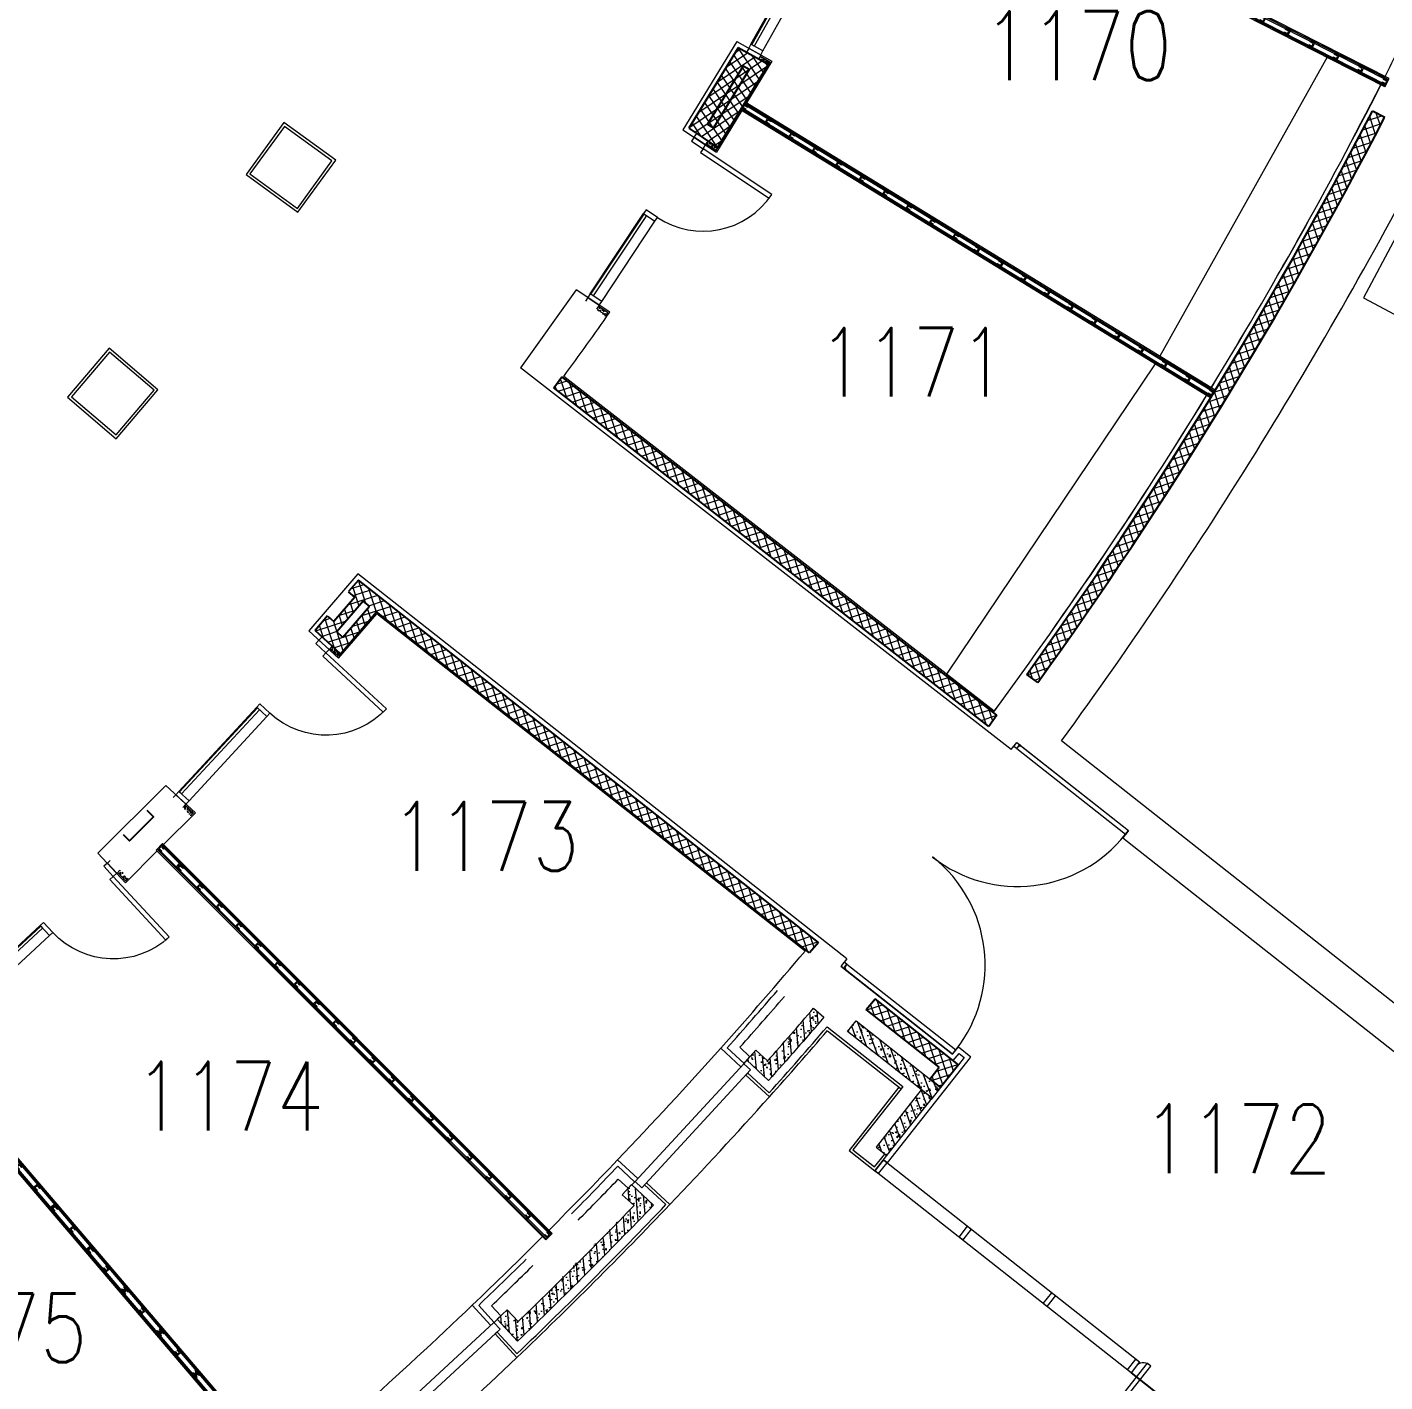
# Model space of a CAD drawing. Header units: inches. Extents: x 13084 to 220150, y 6494 to 167180.
# Drawn here: x 117597 to 132419, y 56866 to 71649 of the extents above; entities that cross this region are included whole.
import ezdxf
from ezdxf.enums import TextEntityAlignment as Align

# ---------------------------------------------------------------- set-up
doc = ezdxf.new("R2010")
doc.units = ezdxf.units.IN
doc.header["$MEASUREMENT"] = 0
for name, color, linetype, lineweight in [('Ground Floor$0$A-G23-M-Stairs-Concrete', 251, 'Continuous', 25), ('Ground Floor$0$A-G250-G-Walls-Low-Level', 8, 'Continuous', 15), ('Ground Floor$0$A-G250-G-Walls-Precast-Concrete', 7, 'Continuous', 15), ('Ground Floor$0$A-G250-M-Walls-Blockwork', 7, 'Continuous', 25), ('Ground Floor$0$A-G250-M-Walls-Plasterboard-Partition', 7, 'Continuous', 15), ('Ground Floor$0$A-G252-H-Internal-Walls', 251, 'Continuous', 9), ('Ground Floor$0$A-G262-H-Precast-Panel', 251, 'Continuous', 5), ('Ground Floor$0$A-G312-M-Metal-Cladding', 251, 'Continuous', 9), ('Ground Floor$0$A-G312-M-Wall-Cladding-Panel', 7, 'Continuous', 9), ('Ground Floor$0$A-G312-M-Wall-Finish-Plaster', 7, 'Continuous', 15), ('Ground Floor$0$A-G321-M-Window', 251, 'Continuous', 9), ('Ground Floor$0$A-G322-M-Door', 251, 'Continuous', 15), ('Ground Floor$0$A-G4-M-Furniture-and-Fittings', 251, 'Continuous', 9), ('Ground Floor$0$A-G52-M-Plinth', 251, 'Continuous', 9), ('Ground Floor$0$Z-Z001-S-Room-Name-Identification-250', 7, 'Continuous', 15)]:
    doc.layers.add(name, color=color, linetype=linetype, lineweight=lineweight)
doc.styles.add('Ground Floor$0$Tag-RomanS', font='romans.shx', dxfattribs={"width": 0.8})
pattern_1 = [(18, (31615.24, 164129.57), (-24.528224, 75.49011), []), (108, (31615.24, 164129.57), (-75.49011, -24.528224), [])]
pattern_2 = [(140, (31615.24, 164129.57), (4.781726, 54.6554), [5.715, -62.865]), (85, (31615.24, 164129.57), (-57.316993, -10.572848), [4.572, -50.292]), (190.451, (31615.637, 164134.124), (-52.535006, 44.08275), [4.857, -53.427]), (136.1842, (31600, 164129.57), (12.6127, 81.323712), [8.5725, -94.2975]), (186.6356, (31601.05, 164136.35), (-74.227667, 71.22127), [7.2855, -80.1405]), (81.184, (31600, 164129.57), (-74.227535, 71.22138), [6.858, -75.438]), (111, (31603.81, 164137.19), (30.679656, 45.484464), [5.715, -62.865]), (56, (31603.81, 164137.19), (-55.25639, 18.540609), [4.572, -50.292]), (161.4514, (31606.365, 164140.98), (-24.576857, 64.024947), [4.857, -53.427]), (127.5, (31615.239, 164129.57), (-25.3665117, 0.926581), [0, -49.6824, 0, -51.054, 0, -50.4825]), (97.5, (31615.24, 164129.57), (-30.0541724, 20.045899), [0, -29.1084, 0, -48.5394, 0, -19.2405]), (57.5, (31615.239, 164112.577), (1.7186232, 40.6771786), [0, -19.05, 0, -59.436, 0, -78.867]), (47.5, (31615.24, 164104.957), (-7.627947, 44.438754), [0, -24.765, 0, -39.4716, 0, -56.007])]
pattern_3 = [(50, (31615.24, 164129.57), (182.18467, -15.93909), [19.05, -209.55]), (355, (31615.24, 164129.57), (-35.24283, 191.05664), [15.24, -167.64]), (100.451, (31630.42, 164128.24), (146.9425, 175.11669), [16.19, -178.09]), (46.1842, (31615.24, 164180.37), (271.07904, -42.04233), [28.575, -314.325]), (96.6356, (31637.83, 164176.87), (237.40423, 247.42556), [24.285, -267.135]), (351.184, (31615.24, 164180.37), (237.4046, 247.4251), [22.86, -251.46]), (21, (31640.64, 164167.67), (151.61488, -102.26552), [19.05, -209.55]), (326, (31640.64, 164167.67), (61.80203, 184.18797), [15.24, -167.64]), (71.4514, (31653.27, 164159.15), (213.4165, 81.92286), [16.19, -178.09]), (37.5, (31615.24, 164129.57), (3.088603, 84.55504), [0, -165.608, 0, -170.18, 0, -168.275]), (7.5, (31615.24, 164129.57), (66.81966, 100.180575), [0, -97.028, 0, -161.798, 0, -64.135]), (327.5, (31558.6, 164129.57), (135.590595, -5.728744), [0, -63.5, 0, -198.12, 0, -262.89]), (317.5, (31533.2, 164129.57), (148.12918, 25.42649), [0, -82.55, 0, -131.572, 0, -186.69])]
pattern_4 = [(95, (31615.24, 164129.57), (-79.072954, -6.917987), [])]
pattern_5 = [(110, (31615.24, 164129.57), (-74.5881, -27.14785), [])]

# ---------------------------------------------------------------- blocks, each defined once
blk = doc.blocks.new('Ground Floor$0$d63')
at = {"layer": 'Ground Floor$0$A-G322-M-Door'}
for points in [[(3585, 265), (3585, -880), (3635, -880), (3635, 265)], [(5725, 265), (5725, -880), (5675, -880), (5675, 265)]]:
    blk.add_lwpolyline(points, close=True, dxfattribs=at)
for centre, radius, start, end in [((3610, 165), 100, 90, 180), ((3610, 165), 1045, 268.6292, 0), ((5700, 165), 1045, 180, 271.3708), ((5700, 165), 100, 0, 90)]:
    blk.add_arc(centre, radius, start, end, dxfattribs=at)
blk = doc.blocks.new('Ground Floor$0$tag-roomname')
at = {"lineweight": 18, "ltscale": 0.01, "style": 'Ground Floor$0$Tag-RomanS', "width": 0.8}
blk.add_attdef('ROOM_NO_2', text='', height=3, dxfattribs=at).set_placement((0, 1.612), align=Align.MIDDLE_CENTER)
at = {"linetype": 'ByBlock', "lineweight": 13, "ltscale": 0.01, "style": 'Ground Floor$0$Tag-RomanS', "width": 0.8, "flags": 1}
for tag, p in [('ROOM_NAME_1', (0, -2.288)), ('AREA', (0, -5.744))]:
    blk.add_attdef(tag, text='', height=2.8, dxfattribs=at).set_placement(p, align=Align.MIDDLE_CENTER)
blk = doc.blocks.new('Ground Floor$0$FIRE DOOR 3100mm')
at = {"layer": 'Ground Floor$0$A-G322-M-Door', "linetype": 'Continuous'}
for p, q in [((-3089, -52, 0), (-3103, -52, 0)), ((-3089, -40, 0), (-3089, -52, 0)), ((-13, -41, 0), (-13, -53, 0)), ((-13, -53, 0), (1, -53, 0))]:
    blk.add_line(p, q, dxfattribs=at)
at = {"layer": 'Ground Floor$0$A-G322-M-Door'}
for p, q in [((-3103, -52, 0), (-3103, -1551, 0)), ((-3049, -40, 0), (-3089, -40, 0)), ((-3049, -40, 0), (-3049, -1551, 0)), ((-53, -41, 0), (-13, -41, 0)), ((-53, -41, 0), (-53, -1552, 0)), ((1, -53, 0), (1, -1552, 0)), ((-3049, -1551, 0), (-3103, -1551, 0)), ((-3102, -1551, 0), (-3052, -1551, 0)), ((-53, -1552, 0), (1, -1552, 0)), ((0, -1552, 0), (-50, -1552, 0))]:
    blk.add_line(p, q, dxfattribs=at)
at = {"layer": 'Ground Floor$0$A-G322-M-Door', "elevation": 0}
for points in [[(-3049, -38), (-3049, 0), (-3103, 0), (-3103, -50), (-3091, -50), (-3091, -38), (-3049, -38)], [(-53, -39), (-53, -1), (1, -1), (1, -51), (-11, -51), (-11, -39), (-53, -39)]]:
    blk.add_lwpolyline(points, dxfattribs=at)
at = {"layer": 'Ground Floor$0$A-G322-M-Door'}
for centre, start, end in [((-3051, -51, 0), 270.0847, 0.0108), ((-50, -51, 0), 179.9653, 269.8919)]:
    blk.add_arc(centre, 1501, start, end, dxfattribs=at)
blk = doc.blocks.new('Ground Floor$0$Door1-faculty offices-2100')
at = {"layer": 'Ground Floor$0$A-G321-M-Window'}
blk.add_lwpolyline([(2050, 10), (1000, 10), (1000, 40), (2050, 40)], close=True, dxfattribs=at)
at = {"layer": 'Ground Floor$0$A-G322-M-Door'}
for p, q in [((2050, 150), (1000, 150)), ((2050, 0), (1000, 0))]:
    blk.add_line(p, q, dxfattribs=at)
for points in [[(100, 1050), (50, 1050), (50, 150), (100, 150)], [(0, 150), (0, 0), (50, 0), (50, 150)], [(950, 150), (950, 0), (1000, 0), (1000, 150)], [(2050, 150), (2050, 0), (2100, 0), (2100, 150)]]:
    blk.add_lwpolyline(points, close=True, dxfattribs=at)
blk.add_arc((50, 150), 900, 0, 90, dxfattribs=at)
blk = doc.blocks.new('Ground Floor$0$Door1-faculty offices-2300')
at = {"layer": 'Ground Floor$0$A-G321-M-Window', "elevation": 0}
blk.add_lwpolyline([(50, -65), (1300, -65), (1300, -35), (50, -35)], close=True, dxfattribs=at)
at = {"layer": 'Ground Floor$0$A-G322-M-Door'}
for p, q in [((50, 75), (1300, 75)), ((50, -75), (1300, -75))]:
    blk.add_line(p, q, dxfattribs=at)
at = {"layer": 'Ground Floor$0$A-G322-M-Door', "elevation": 0}
for points in [[(2200, 975), (2250, 975), (2250, 75), (2200, 75)], [(50, 75), (50, -75), (0, -75), (0, 75)], [(1350, 75), (1350, -75), (1300, -75), (1300, 75)], [(2300, 75), (2300, -75), (2250, -75), (2250, 75)]]:
    blk.add_lwpolyline(points, close=True, dxfattribs=at)
at = {"layer": 'Ground Floor$0$A-G322-M-Door'}
blk.add_arc((2250, 75), 900, 90, 180, dxfattribs=at)
blk = doc.blocks.new('Ground Floor$0$Part Frame4')
for p, q in [((0, 100), (6016, 100, 0)), ((0, 100), (0, 0)), ((0, 87), (6016, 87)), ((0, 75), (6016, 75)), ((6016, 25), (0, 25)), ((6016, 13), (0, 13)), ((0, 0), (6016, 0, 0)), ((6016, 100, 0), (6016, 0, 0))]:
    blk.add_line(p, q)
at = {"elevation": 0}
for points in [[(0, 25), (0, 75), (50, 75), (50, 65), (10, 65), (10, 35), (50, 35), (50, 25)], [(300, 25), (300, 75), (350, 75), (350, 65), (310, 65), (310, 35), (350, 35), (350, 25)], [(600, 25), (600, 75), (650, 75), (650, 65), (610, 65), (610, 35), (650, 35), (650, 25)], [(900, 25), (900, 75), (950, 75), (950, 65), (910, 65), (910, 35), (950, 35), (950, 25)], [(1200, 25), (1200, 75), (1250, 75), (1250, 65), (1210, 65), (1210, 35), (1250, 35), (1250, 25)], [(1500, 25), (1500, 75), (1550, 75), (1550, 65), (1510, 65), (1510, 35), (1550, 35), (1550, 25)], [(1800, 25), (1800, 75), (1850, 75), (1850, 65), (1810, 65), (1810, 35), (1850, 35), (1850, 25)], [(2100, 25), (2100, 75), (2150, 75), (2150, 65), (2110, 65), (2110, 35), (2150, 35), (2150, 25)], [(2400, 25), (2400, 75), (2450, 75), (2450, 65), (2410, 65), (2410, 35), (2450, 35), (2450, 25)], [(2700, 25), (2700, 75), (2750, 75), (2750, 65), (2710, 65), (2710, 35), (2750, 35), (2750, 25)], [(3000, 25), (3000, 75), (3050, 75), (3050, 65), (3010, 65), (3010, 35), (3050, 35), (3050, 25)], [(3316, 25), (3316, 75), (3266, 75), (3266, 65), (3306, 65), (3306, 35), (3266, 35), (3266, 25)], [(3616, 25), (3616, 75), (3566, 75), (3566, 65), (3606, 65), (3606, 35), (3566, 35), (3566, 25)], [(3916, 25), (3916, 75), (3866, 75), (3866, 65), (3906, 65), (3906, 35), (3866, 35), (3866, 25)], [(4216, 25), (4216, 75), (4166, 75), (4166, 65), (4206, 65), (4206, 35), (4166, 35), (4166, 25)], [(4516, 25), (4516, 75), (4466, 75), (4466, 65), (4506, 65), (4506, 35), (4466, 35), (4466, 25)], [(4816, 25), (4816, 75), (4766, 75), (4766, 65), (4806, 65), (4806, 35), (4766, 35), (4766, 25)], [(5116, 25), (5116, 75), (5066, 75), (5066, 65), (5106, 65), (5106, 35), (5066, 35), (5066, 25)], [(5416, 25), (5416, 75), (5366, 75), (5366, 65), (5406, 65), (5406, 35), (5366, 35), (5366, 25)], [(5716, 25), (5716, 75), (5666, 75), (5666, 65), (5706, 65), (5706, 35), (5666, 35), (5666, 25)], [(6016, 25), (6016, 75), (5966, 75), (5966, 65), (6006, 65), (6006, 35), (5966, 35), (5966, 25)]]:
    blk.add_lwpolyline(points, close=True, dxfattribs=at)
blk = doc.blocks.new('Ground Floor$0$Part Frame3')
at = {"extrusion": (-4.90887e-13, -3.28e-13, -1)}
for p, q in [((0, 100), (6015, 100)), ((0, 0), (6015, 0))]:
    blk.add_line(p, q, dxfattribs=at)
for p, q in [((0, 100), (0, 0)), ((6015, 100), (6015, 0))]:
    blk.add_line(p, q)
at = {"extrusion": (-4.90887e-13, -2.8924e-12, -1)}
for p, q in [((0, 87), (6015, 87, 0)), ((0, 75), (6015, 75, 0)), ((6015, 25, 0), (0, 25)), ((6015, 12, 0), (0, 12))]:
    blk.add_line(p, q, dxfattribs=at)
at = {"extrusion": (-4.90887e-13, -3.28e-13, -1), "elevation": 0}
for points in [[(0, 25), (0, 75), (-50, 75), (-50, 65), (-10, 65), (-10, 35), (-50, 35), (-50, 25)], [(-300, 25), (-300, 75), (-350, 75), (-350, 65), (-310, 65), (-310, 35), (-350, 35), (-350, 25)], [(-600, 25), (-600, 75), (-650, 75), (-650, 65), (-610, 65), (-610, 35), (-650, 35), (-650, 25)], [(-900, 25), (-900, 75), (-950, 75), (-950, 65), (-910, 65), (-910, 35), (-950, 35), (-950, 25)], [(-1200, 25), (-1200, 75), (-1250, 75), (-1250, 65), (-1210, 65), (-1210, 35), (-1250, 35), (-1250, 25)], [(-1500, 25), (-1500, 75), (-1550, 75), (-1550, 65), (-1510, 65), (-1510, 35), (-1550, 35), (-1550, 25)], [(-1800, 25), (-1800, 75), (-1850, 75), (-1850, 65), (-1810, 65), (-1810, 35), (-1850, 35), (-1850, 25)], [(-2100, 25), (-2100, 75), (-2150, 75), (-2150, 65), (-2110, 65), (-2110, 35), (-2150, 35), (-2150, 25)], [(-2400, 25), (-2400, 75), (-2450, 75), (-2450, 65), (-2410, 65), (-2410, 35), (-2450, 35), (-2450, 25)], [(-2700, 25), (-2700, 75), (-2750, 75), (-2750, 65), (-2710, 65), (-2710, 35), (-2750, 35), (-2750, 25)], [(-3000, 25), (-3000, 75), (-3050, 75), (-3050, 65), (-3010, 65), (-3010, 35), (-3050, 35), (-3050, 25)]]:
    blk.add_lwpolyline(points, close=True, dxfattribs=at)
at = {"extrusion": (4.90887e-13, -3.28e-13, -1), "elevation": 0}
for points in [[(-3315, 25), (-3315, 75), (-3265, 75), (-3265, 65), (-3305, 65), (-3305, 35), (-3265, 35), (-3265, 25)], [(-3615, 25), (-3615, 75), (-3565, 75), (-3565, 65), (-3605, 65), (-3605, 35), (-3565, 35), (-3565, 25)], [(-3915, 25), (-3915, 75), (-3865, 75), (-3865, 65), (-3905, 65), (-3905, 35), (-3865, 35), (-3865, 25)], [(-4215, 25), (-4215, 75), (-4165, 75), (-4165, 65), (-4205, 65), (-4205, 35), (-4165, 35), (-4165, 25)], [(-4515, 25), (-4515, 75), (-4465, 75), (-4465, 65), (-4505, 65), (-4505, 35), (-4465, 35), (-4465, 25)], [(-4815, 25), (-4815, 75), (-4765, 75), (-4765, 65), (-4805, 65), (-4805, 35), (-4765, 35), (-4765, 25)], [(-5115, 25), (-5115, 75), (-5065, 75), (-5065, 65), (-5105, 65), (-5105, 35), (-5065, 35), (-5065, 25)], [(-5415, 25), (-5415, 75), (-5365, 75), (-5365, 65), (-5405, 65), (-5405, 35), (-5365, 35), (-5365, 25)], [(-5715, 25), (-5715, 75), (-5665, 75), (-5665, 65), (-5705, 65), (-5705, 35), (-5665, 35), (-5665, 25)], [(-6015, 25), (-6015, 75), (-5965, 75), (-5965, 65), (-6005, 65), (-6005, 35), (-5965, 35), (-5965, 25)]]:
    blk.add_lwpolyline(points, close=True, dxfattribs=at)

msp = doc.modelspace()

# ---------------------------------------------------------------- hatches: boundary and pattern name
at = {"layer": 'Ground Floor$0$A-G252-H-Internal-Walls'}
h = msp.add_hatch(dxfattribs=at)
h.set_pattern_fill('ANSI37', color=256, scale=25, angle=349, style=0)
h.set_pattern_definition([(34, (31615.24, 164129.57), (-44.385937, 65.804857), []), (124, (31615.24, 164129.57), (-65.804857, -44.385937), [])])
h.paths.add_polyline_path([(125688, 71241), (125360, 71425), (124822, 70546), (125134, 70337)])
h = msp.add_hatch(dxfattribs=at)
h.set_pattern_fill('AR-CONC', color=256, scale=0.3, angle=90, style=0)
h.set_pattern_definition(pattern_2)
h.paths.add_polyline_path([(125598, 71332), (125581, 71301), (125688, 71241), (125706, 71271)])
h = msp.add_hatch(dxfattribs=at)
h.set_pattern_fill('ANSI37', color=256, scale=25, angle=333, style=0)
h.set_pattern_definition(pattern_1)
h.paths.add_polyline_path([(132418, 70664), (132284, 70732, -0.036289), (128509, 64586), (128630, 64498, 0.036299)])
h = msp.add_hatch(dxfattribs=at)
h.set_pattern_fill('AR-CONC', color=256, scale=0.3, angle=90, style=0)
h.set_pattern_definition(pattern_2)
h.paths.add_polyline_path([(125032, 70406), (125013, 70377), (125116, 70307), (125134, 70337)])
h = msp.add_hatch(dxfattribs=at)
h.set_pattern_fill('AR-CONC', color=256, scale=0.3, angle=90, style=0)
h.set_pattern_definition(pattern_2)
h.paths.add_polyline_path([(123833, 68603), (123813, 68572), (123913, 68500), (123937, 68534)])
h = msp.add_hatch(dxfattribs=at)
h.set_pattern_fill('ANSI37', color=256, scale=25, angle=333, style=0)
h.set_pattern_definition(pattern_1)
h.paths.add_polyline_path([(123435, 67834), (123347, 67712), (128095, 64019), (128184, 64140)])
h = msp.add_hatch(dxfattribs=at)
h.set_pattern_fill('ANSI37', color=256, scale=25, angle=333, style=0)
h.set_pattern_definition(pattern_1)
h.paths.add_polyline_path([(121214, 65615, -0.000956), (121106, 65488), (121173, 65430), (120944, 65165), (120878, 65223, -0.001197), (120742, 65067), (121017, 64812), (121412, 65268), (126139, 61547), (126237, 61662)])
h.paths.add_polyline_path([(121333, 65330), (121042, 64993), (120979, 65052), (121265, 65384)], flags=16)
h = msp.add_hatch(dxfattribs=at)
h.set_pattern_fill('AR-CONC', color=256, scale=0.3, angle=90, style=0)
h.set_pattern_definition(pattern_2)
h.paths.add_polyline_path([(120926, 64896), (120903, 64870), (120994, 64785), (121017, 64812)])
h = msp.add_hatch(dxfattribs=at)
h.set_pattern_fill('AR-CONC', color=256, scale=0.3, angle=90, style=0)
h.set_pattern_definition(pattern_2)
h.paths.add_polyline_path([(119320, 63161), (119296, 63134), (119384, 63047), (119412, 63076)])
h = msp.add_hatch(dxfattribs=at)
h.set_pattern_fill('AR-CONC', color=256, scale=0.3, angle=90, style=0)
h.set_pattern_definition(pattern_2)
h.paths.add_polyline_path([(118610, 62449), (118585, 62425), (118670, 62333), (118698, 62361)])
h = msp.add_hatch(dxfattribs=at)
h.set_pattern_fill('ANSI37', color=256, scale=25, angle=333, style=0)
h.set_pattern_definition(pattern_1)
h.paths.add_polyline_path([(126854, 61045), (126756, 60930), (127554, 60301), (127451, 60170), (127569, 60077), (127765, 60326)])
at = {"layer": 'Ground Floor$0$A-G262-H-Precast-Panel'}
h = msp.add_hatch(dxfattribs=at)
h.set_pattern_fill('AR-CONC', color=256, style=0)
h.set_pattern_definition(pattern_3)
edge = h.paths.add_edge_path()
edge.add_line((125692, 60155), (125451, 60377))
edge.add_line((125451, 60377), (125553, 60487))
edge.add_line((125553, 60487), (125681, 60368))
edge.add_arc((88115, 93629), 50175, 318.4786, 319.3491)
edge.add_line((126182, 60943), (126296, 60845))
edge.add_arc((88060, 93676), 50397, 318.3068, 319.3494, ccw=False)
h = msp.add_hatch(dxfattribs=at)
h.set_pattern_fill('ANSI31', color=256, scale=25, angle=50, style=0)
h.set_pattern_definition(pattern_4)
edge = h.paths.add_edge_path()
edge.add_line((125692, 60155), (125451, 60377))
edge.add_line((125451, 60377), (125553, 60487))
edge.add_line((125553, 60487), (125681, 60368))
edge.add_arc((88115, 93629), 50175, 318.4786, 319.3491)
edge.add_line((126182, 60943), (126296, 60845))
edge.add_arc((88060, 93676), 50397, 318.3068, 319.3494, ccw=False)
h = msp.add_hatch(dxfattribs=at)
h.set_pattern_fill('AR-CONC', color=256, style=0)
h.set_pattern_definition(pattern_3)
edge = h.paths.add_edge_path()
edge.add_line((127476, 59960), (126551, 60689))
edge.add_line((126551, 60689), (126648, 60804))
edge.add_line((126648, 60804), (127569, 60077))
edge.add_line((127569, 60077), (127476, 59960))
h = msp.add_hatch(dxfattribs=at)
h.set_pattern_fill('ANSI31', color=256, scale=25, angle=65, style=0)
h.set_pattern_definition(pattern_5)
edge = h.paths.add_edge_path()
edge.add_line((127476, 59960), (126551, 60689))
edge.add_line((126551, 60689), (126648, 60804))
edge.add_line((126648, 60804), (127569, 60077))
edge.add_line((127569, 60077), (127476, 59960))
h = msp.add_hatch(dxfattribs=at)
h.set_pattern_fill('AR-CONC', color=256, style=0)
h.set_pattern_definition(pattern_3)
h.paths.add_polyline_path([(127358, 60053), (126868, 59431), (126986, 59338), (127476, 59960)])
h = msp.add_hatch(dxfattribs=at)
h.set_pattern_fill('ANSI31', color=256, scale=25, angle=65, style=0)
h.set_pattern_definition(pattern_5)
h.paths.add_polyline_path([(127358, 60053), (126868, 59431), (126986, 59338), (127476, 59960)])
h = msp.add_hatch(dxfattribs=at)
h.set_pattern_fill('AR-CONC', color=256, style=0)
h.set_pattern_definition(pattern_3)
edge = h.paths.add_edge_path()
edge.add_arc((88115, 93630), 50325, 313.8032, 316.1968)
edge.add_line((124436, 58795), (124195, 59018))
edge.add_line((124195, 59018), (124093, 58908))
edge.add_line((124093, 58908), (124222, 58789))
edge.add_arc((88115, 93630), 50175, 313.9776, 316.0223, ccw=False)
edge.add_line((122956, 57523), (122837, 57652))
edge.add_line((122837, 57652), (122729, 57548))
edge.add_line((122729, 57548), (122949, 57309))
h = msp.add_hatch(dxfattribs=at)
h.set_pattern_fill('ANSI31', color=256, scale=25, angle=50, style=0)
h.set_pattern_definition(pattern_4)
edge = h.paths.add_edge_path()
edge.add_arc((88115, 93630), 50325, 313.8032, 316.1968)
edge.add_line((124436, 58795), (124195, 59018))
edge.add_line((124195, 59018), (124093, 58908))
edge.add_line((124093, 58908), (124222, 58789))
edge.add_arc((88115, 93630), 50175, 313.9776, 316.0223, ccw=False)
edge.add_line((122956, 57523), (122837, 57652))
edge.add_line((122837, 57652), (122729, 57548))
edge.add_line((122729, 57548), (122949, 57309))

# ---------------------------------------------------------------- linework, layer by layer
at = {"layer": 'Ground Floor$0$A-G23-M-Stairs-Concrete'}
msp.add_line((129648, 56965, 0), (131447, 55547), dxfattribs=at)
at = {"layer": 'Ground Floor$0$A-G250-G-Walls-Low-Level'}
for centre, radius, start, end in [((88115, 93630), 49700, 316.2931, 318.2069), ((88115, 93630), 50450, 316.3414, 318.1595), ((88022, 93728), 49835, 311.797, 313.7056), ((88115, 93630), 50450, 311.8414, 313.6586)]:
    msp.add_arc(centre, radius, start, end, dxfattribs=at)
at = {"layer": 'Ground Floor$0$A-G250-G-Walls-Precast-Concrete'}
msp.add_lwpolyline([(125692, 60155), (125454, 60375), (125553, 60487), (125681, 60368, 0.003798), (126182, 60943), (126296, 60845, -0.004549), (125692, 60155)], format="xyb", dxfattribs=at)
msp.add_lwpolyline([(127476, 59960), (126551, 60689), (126648, 60804), (127569, 60077), (127476, 59960)], dxfattribs=at)
msp.add_lwpolyline([(127358, 60053), (126865, 59427), (126982, 59334), (127476, 59960)], close=True, dxfattribs=at)
msp.add_lwpolyline([(122949, 57309, 0.010445), (124436, 58795), (124195, 59018), (124093, 58908), (124222, 58789, -0.008922), (122956, 57523), (122837, 57652), (122729, 57548)], format="xyb", close=True, dxfattribs=at)
at = {"layer": 'Ground Floor$0$A-G250-M-Walls-Blockwork'}
for p, q in [((125360, 71425, 0), (124822, 70546, 0)), ((125688, 71241, 0), (125360, 71425, 0)), ((125413, 71223, 0), (125026, 70590, 0)), ((125479, 71187, 0), (125088, 70549)), ((125688, 71241, 0), (125134, 70337)), ((125479, 71187, 0), (125413, 71223, 0)), ((132418, 70664, 0), (132284, 70732, 0)), ((125026, 70590, 0), (125088, 70549, 0)), ((124822, 70546, 0), (125134, 70337, 0)), ((123347, 67712), (123435, 67834, 0)), ((128184, 64140), (123435, 67834)), ((128095, 64019), (123347, 67712)), ((121213, 65615), (121105, 65489)), ((126237, 61662, 0), (121213, 65615)), ((121173, 65430), (120944, 65165)), ((121265, 65384, 0), (120979, 65052, 0)), ((121173, 65430, 0), (121106, 65488, 0)), ((121333, 65330, 0), (121265, 65384, 0)), ((120877, 65224), (120741, 65066)), ((120878, 65223, 0), (120944, 65165, 0)), ((121016, 64811, 0), (121412, 65268)), ((121042, 64993, 0), (121333, 65330)), ((126139, 61547), (121412, 65268, 0)), ((121016, 64811, 0), (120741, 65066, 0)), ((121041, 64993, 0), (120978, 65051, 0)), ((128630, 64498, 0), (128509, 64586, 0)), ((128184, 64140), (128095, 64019)), ((126237, 61662, 0), (126139, 61547)), ((126756, 60930), (126854, 61045, 0)), ((127554, 60301), (126756, 60930)), ((127765, 60326, 0), (126854, 61045, 0)), ((127451, 60170), (127554, 60301)), ((127765, 60326, 0), (127569, 60077)), ((127451, 60170), (127569, 60077))]:
    msp.add_line(p, q, dxfattribs=at)
msp.add_lwpolyline([(118645, 62839), (118715, 62768), (118977, 63030), (118906, 63100)], dxfattribs=at)
for radius, start, end in [(49751, 324.284, 332.5971), (49901, 324.2828, 332.5983)]:
    msp.add_arc((88115, 93629, 0), radius, start, end, dxfattribs=at)
at = {"layer": 'Ground Floor$0$A-G250-M-Walls-Plasterboard-Partition', "extrusion": (0, 0, -1)}
for p, q in [((130516, 67603), (125385, 70747, 0)), ((130568, 67688), (125437, 70832, 0))]:
    msp.add_line(p, q, dxfattribs=at)
at = {"layer": 'Ground Floor$0$A-G250-M-Walls-Plasterboard-Partition', "extrusion": (1.66845e-12, 2.72266e-12, -1)}
for p, q in [((130522, 67613), (125392, 70757)), ((130529, 67624), (125399, 70767)), ((125425, 70810), (130555, 67667)), ((125431, 70821), (130561, 67677))]:
    msp.add_line(p, q, dxfattribs=at)
at = {"layer": 'Ground Floor$0$A-G250-M-Walls-Plasterboard-Partition', "extrusion": (0, 0, -1), "elevation": 0}
for points in [[(-125424, 70811), (-125398, 70768), (-125441, 70742), (-125446, 70750), (-125412, 70771), (-125428, 70797), (-125462, 70776), (-125467, 70784)], [(-125681, 70653), (-125655, 70611), (-125698, 70584), (-125703, 70593), (-125669, 70614), (-125684, 70639), (-125718, 70619), (-125724, 70627)], [(-125937, 70496), (-125911, 70454), (-125953, 70428), (-125959, 70436), (-125924, 70457), (-125940, 70483), (-125974, 70462), (-125979, 70470)], [(-126193, 70340), (-126167, 70297), (-126209, 70271), (-126214, 70279), (-126180, 70300), (-126196, 70326), (-126230, 70305), (-126235, 70314)], [(-126448, 70183), (-126422, 70140), (-126465, 70114), (-126470, 70123), (-126436, 70144), (-126452, 70169), (-126486, 70148), (-126491, 70157)], [(-126704, 70026), (-126678, 69984), (-126721, 69957), (-126726, 69966), (-126692, 69987), (-126708, 70012), (-126742, 69992), (-126747, 70000)], [(-126960, 69869), (-126934, 69827), (-126977, 69801), (-126982, 69809), (-126948, 69830), (-126963, 69856), (-126997, 69835), (-127003, 69843)], [(-127216, 69713), (-127190, 69670), (-127232, 69644), (-127238, 69652), (-127203, 69673), (-127219, 69699), (-127253, 69678), (-127258, 69687)], [(-127472, 69556), (-127445, 69513), (-127488, 69487), (-127493, 69496), (-127459, 69517), (-127475, 69542), (-127509, 69521), (-127514, 69530)], [(-127727, 69399), (-127701, 69357), (-127744, 69330), (-127749, 69339), (-127715, 69360), (-127731, 69385), (-127765, 69365), (-127770, 69373)], [(-127997, 69234), (-127971, 69191), (-127928, 69218), (-127933, 69226), (-127967, 69205), (-127983, 69231), (-127949, 69252), (-127954, 69260)], [(-128253, 69077), (-128226, 69035), (-128184, 69061), (-128189, 69069), (-128223, 69048), (-128239, 69074), (-128205, 69095), (-128210, 69103)], [(-128508, 68921), (-128482, 68878), (-128440, 68904), (-128445, 68913), (-128479, 68892), (-128495, 68917), (-128461, 68938), (-128466, 68947)], [(-128764, 68764), (-128738, 68721), (-128695, 68747), (-128701, 68756), (-128735, 68735), (-128750, 68761), (-128716, 68781), (-128722, 68790)], [(-129020, 68607), (-128994, 68564), (-128951, 68591), (-128956, 68599), (-128991, 68578), (-129006, 68604), (-128972, 68625), (-128977, 68633)], [(-129276, 68450), (-129250, 68408), (-129207, 68434), (-129212, 68442), (-129246, 68421), (-129262, 68447), (-129228, 68468), (-129233, 68476)], [(-129532, 68294), (-129505, 68251), (-129463, 68277), (-129468, 68286), (-129502, 68265), (-129518, 68290), (-129484, 68311), (-129489, 68320)], [(-129787, 68137), (-129761, 68094), (-129719, 68120), (-129724, 68129), (-129758, 68108), (-129774, 68134), (-129739, 68154), (-129745, 68163)], [(-130043, 67980), (-130017, 67937), (-129974, 67964), (-129980, 67972), (-130014, 67951), (-130029, 67977), (-129995, 67998), (-130000, 68006)], [(-130299, 67823), (-130273, 67781), (-130230, 67807), (-130235, 67815), (-130269, 67794), (-130285, 67820), (-130251, 67841), (-130256, 67849)], [(-130555, 67667), (-130529, 67624), (-130486, 67650), (-130491, 67659), (-130525, 67638), (-130541, 67663), (-130507, 67684), (-130512, 67693)]]:
    msp.add_lwpolyline(points, close=True, dxfattribs=at)
at = {"layer": 'Ground Floor$0$A-G250-M-Walls-Plasterboard-Partition', "extrusion": (4.5425e-29, 4.376e-29, -1), "elevation": 0}
msp.add_lwpolyline([(-119223, 62487), (-119258, 62522), (-119293, 62487), (-119286, 62480), (-119258, 62508), (-119237, 62487), (-119265, 62459), (-119258, 62451)], close=True, dxfattribs=at)
at = {"layer": 'Ground Floor$0$A-G250-M-Walls-Plasterboard-Partition', "elevation": 0}
for points in [[(117892, 58804), (117854, 58771), (117887, 58733), (117894, 58740), (117868, 58770), (117891, 58790), (117917, 58759), (117925, 58766)], [(118282, 58348), (118244, 58315), (118276, 58277), (118284, 58284), (118258, 58314), (118281, 58334), (118307, 58303), (118314, 58310)], [(118671, 57891), (118633, 57859), (118666, 57821), (118673, 57827), (118647, 57858), (118670, 57877), (118696, 57847), (118704, 57853)], [(119061, 57435), (119023, 57403), (119056, 57365), (119063, 57371), (119037, 57402), (119060, 57421), (119086, 57391), (119094, 57397)], [(119451, 56979), (119413, 56946), (119445, 56908), (119453, 56915), (119427, 56945), (119450, 56965), (119476, 56934), (119483, 56941)]]:
    msp.add_lwpolyline(points, close=True, dxfattribs=at)
at = {"layer": 'Ground Floor$0$A-G312-M-Metal-Cladding'}
for p, q in [((127115, 60083), (126570, 59392)), ((127139, 60065), (126612, 59397)), ((127115, 60083), (127139, 60065)), ((126570, 59392), (126852, 59169)), ((126612, 59397), (126847, 59211)), ((126847, 59211), (126959, 59352)), ((126852, 59169), (126982, 59334)), ((126982, 59334), (126959, 59352))]:
    msp.add_line(p, q, dxfattribs=at)
at = {"layer": 'Ground Floor$0$A-G312-M-Wall-Cladding-Panel'}
for p, q in [((126331, 60740), (127157, 60088)), ((126335, 60698), (127139, 60065)), ((125464, 60236), (125444, 60214)), ((125444, 60214), (125701, 59976)), ((125464, 60236), (125699, 60019)), ((127157, 60088), (127139, 60065)), ((127157, 60088), (127157, 60088)), ((126570, 59392), (126570, 59392)), ((124357, 59039), (124337, 59017)), ((124571, 58800), (124337, 59017)), ((124614, 58801), (124357, 59039)), ((122728, 57408), (122706, 57388)), ((122706, 57388), (122944, 57131)), ((122728, 57408), (122945, 57173))]:
    msp.add_line(p, q, dxfattribs=at)
for points in [[(120398, 70607), (119987, 70041), (120553, 69629), (120965, 70196)], [(120405, 70565), (120029, 70047), (120547, 69671), (120923, 70189)], [(118493, 68145), (118038, 67613), (118570, 67158), (119025, 67690)], [(118496, 68103), (118080, 67616), (118567, 67200), (118983, 67687)]]:
    msp.add_lwpolyline(points, close=True, dxfattribs=at)
for radius, start, end in [(50420, 318.1942, 319.2833), (50450, 318.1595, 319.2507), (50450, 313.6586, 316.3414), (50420, 313.6932, 316.3068)]:
    msp.add_arc((88115, 93630), radius, start, end, dxfattribs=at)
at = {"layer": 'Ground Floor$0$A-G312-M-Wall-Finish-Plaster'}
for p, q in [((125343, 71492), (124754, 70530, 0)), ((125343, 71492), (125727, 71277)), ((125474, 71418), (125450, 71375, 0)), ((125605, 71345), (125581, 71301, 0)), ((125598, 71332, 0), (125706, 71271, 0)), ((125727, 71277), (125450, 70824, 0)), ((125706, 71271, 0), (125688, 71241, 0)), ((125398, 70739, 0), (125121, 70286)), ((124754, 70530, 0), (125121, 70286)), ((124879, 70447), (124907, 70489)), ((125004, 70364, 0), (125032, 70406, 0)), ((125013, 70377, 0), (125116, 70307, 0)), ((125134, 70337), (125116, 70307)), ((123592, 68781), (122982, 67933)), ((123958, 68538), (123592, 68781)), ((123717, 68698), (123691, 68659)), ((123842, 68615), (123813, 68572)), ((123833, 68603), (123937, 68534)), ((123937, 68534), (123913, 68500)), ((121207, 65684, 0), (120672, 65063, 0)), ((126544, 61483, 0), (121207, 65684, 0)), ((120995, 64764, 0), (121414, 65247, 0)), ((126090, 61567), (121414, 65247)), ((120672, 65063, 0), (120995, 64764, 0)), ((120782, 64961, 0), (120816, 64997, 0)), ((120892, 64859, 0), (120926, 64895, 0)), ((120902, 64869, 0), (120993, 64784, 0)), ((120993, 64784, 0), (121017, 64812, 0)), ((133396, 60308, 0), (128890, 63861)), ((119110, 63375, 0), (118370, 62635, 0)), ((119433, 63076), (119110, 63375, 0)), ((119220, 63273, 0), (119190, 63241, 0)), ((119330, 63171, 0), (119296, 63134, 0)), ((119411, 63075), (119320, 63160, 0)), ((119433, 63076), (119086, 62729)), ((119384, 63047), (119411, 63075)), ((129560, 62803), (135953, 57763, 0)), ((118370, 62635, 0), (118669, 62312)), ((118472, 62525, 0), (118504, 62555, 0)), ((119016, 62659), (118669, 62312)), ((118574, 62415), (118610, 62449)), ((118585, 62425), (118670, 62333, 0)), ((118670, 62333, 0), (118698, 62361)), ((125390, 60303), (125169, 60507)), ((122697, 57515), (122693, 57512)), ((122768, 57586), (122697, 57515))]:
    msp.add_line(p, q, dxfattribs=at)
at = {"layer": 'Ground Floor$0$A-G312-M-Wall-Finish-Plaster', "ltscale": 0.02}
for p, q in [((128341, 63765), (122982, 67933)), ((128154, 64183, 0), (123455, 67837)), ((128341, 63765), (128402, 63844)), ((128402, 63844), (129622, 62882)), ((129622, 62882), (129560, 62803, 0)), ((126480, 61403), (127700, 60441, 0)), ((126544, 61483, 0), (126482, 61405, 0)), ((127700, 60441, 0), (127763, 60521, 0)), ((127763, 60521, 0), (127898, 60414)), ((127892, 60406, 0), (126985, 59256, 0)), ((127708, 60371, 0), (127771, 60450, 0)), ((127828, 60406), (127765, 60326)), ((127771, 60450, 0), (127828, 60406)), ((126945, 59287, 0), (126985, 59256, 0))]:
    msp.add_line(p, q, dxfattribs=at)
at = {"layer": 'Ground Floor$0$A-G312-M-Wall-Finish-Plaster'}
for points in [[(125421, 60336), (125424, 60340), (125239, 60511, 0.004179), (125789, 61137, 0.004179)], [(125421, 60336), (125488, 60414), (125379, 60518, 0.003687), (125864, 61071, 0.003687)], [(123294, 58522, 0.005383), (124043, 59288), (124263, 59084)], [(123541, 58700, 0.003625), (124045, 59218), (124229, 59048), (124233, 59051)], [(123612, 58630, 0.003133), (124049, 59078), (124158, 58978), (124233, 59051)], [(122660, 57482), (122456, 57702, 0.005383), (123223, 58451, 0.005282)], [(122697, 57515), (122526, 57700, 0.003637), (123046, 58205, 0.003637)], [(122768, 57586), (122667, 57696, 0.003145), (123117, 58134)]]:
    msp.add_lwpolyline(points, format="xyb", dxfattribs=at)
for centre, radius, start, end in [((88115, 93629, 0), 49701, 328.5721, 332.9425), ((88062, 93665), 50549, 323.87, 332.7477), ((98865, 86025), 30585, 323.5117, 325.1276), ((88115, 93629, 0), 49701, 323.6671, 328.4569), ((88059, 93678), 49774, 318.2078, 319.8238)]:
    msp.add_arc(centre, radius, start, end, dxfattribs=at)
at = {"layer": 'Ground Floor$0$A-G321-M-Window'}
for points in [[(125421, 60336), (124233, 59051), (124306, 58983), (125494, 60269)], [(122693, 57512), (121408, 56324), (121476, 56251), (122761, 57439)]]:
    msp.add_lwpolyline(points, close=True, dxfattribs=at)
at = {"layer": 'Ground Floor$0$A-G321-M-Window', "elevation": 0}
for points in [[(126985, 59256), (126945, 59287), (126852, 59169), (126892, 59138)], [(127864, 58563), (127903, 58532), (127811, 58414), (127771, 58445)], [(128783, 57838), (128822, 57807), (128729, 57689), (128690, 57720)], [(129702, 57114), (129741, 57083), (129648, 56965), (129609, 56996)]]:
    msp.add_lwpolyline(points, close=True, dxfattribs=at)
msp.add_lwpolyline([(129648, 56965), (126852, 59169), (126945, 59287), (129741, 57083)], dxfattribs=at)
at = {"layer": 'Ground Floor$0$A-G4-M-Furniture-and-Fittings'}
msp.add_lwpolyline([(132421, 71111, 0.003315), (132716, 71701), (127418, 74400), (127119, 73812), (132421, 71111)], format="xyb", dxfattribs=at)
msp.add_lwpolyline([(132377, 71021), (131789, 71321), (129962, 68059), (130525, 67714, 0.019089)], format="xyb", close=True, dxfattribs=at)
at = {"layer": 'Ground Floor$0$A-G4-M-Furniture-and-Fittings', "elevation": 0}
msp.add_lwpolyline([(128154, 64183, 0.020903), (130473, 67629), (129910, 67974), (127632, 64589), (128154, 64183)], format="xyb", dxfattribs=at)
at = {"layer": 'Ground Floor$0$A-G52-M-Plinth'}
msp.add_lwpolyline([(132893, 70018), (132188, 68695), (133512, 67989), (134217, 69313)], close=True, dxfattribs=at)

# ---------------------------------------------------------------- block references
at = {"rotation": 321.7364746040518}
msp.add_blockref('Ground Floor$0$d63', (126846, 59080, 0), dxfattribs=at)
at = {"layer": 'Ground Floor$0$A-G250-M-Walls-Plasterboard-Partition', "extrusion": (0, 0, -1), "xscale": -1, "rotation": 206.9999999998308}
msp.add_blockref('Ground Floor$0$Part Frame3', (-132465, 71088), dxfattribs=at)
at = {"layer": 'Ground Floor$0$A-G250-M-Walls-Plasterboard-Partition', "extrusion": (4.45925e-29, 4.45925e-29, -1), "xscale": -1, "rotation": 225.0000003790125}
msp.add_blockref('Ground Floor$0$Part Frame3', (-123329, 58486), dxfattribs=at)
at = {"layer": 'Ground Floor$0$A-G250-M-Walls-Plasterboard-Partition', "rotation": 130.4999999997984}
msp.add_blockref('Ground Floor$0$Part Frame4', (120463, 55832), dxfattribs=at)
at = {"layer": 'Ground Floor$0$A-G322-M-Door', "xscale": -1}
for p, rotation in [((125540, 71382, 0), 240.7831338795649), ((119275, 63222, 0), 227.2147259070931), ((116835, 60908, 0), 222.7869848819233)]:
    msp.add_blockref('Ground Floor$0$Door1-faculty offices-2300', p, dxfattribs=dict(at, rotation=rotation))
at = {"layer": 'Ground Floor$0$A-G322-M-Door', "ltscale": 0.02, "rotation": 236.3811561111957}
msp.add_blockref('Ground Floor$0$Door1-faculty offices-2100', (124879, 70447), dxfattribs=at)
at = {"layer": 'Ground Floor$0$A-G322-M-Door', "rotation": 51.79695262557956}
msp.add_blockref('Ground Floor$0$FIRE DOOR 3100mm', (128401, 63843, 0), dxfattribs=at)
at = {"layer": 'Ground Floor$0$Z-Z001-S-Room-Name-Identification-250'}
ref = msp.add_blockref('Ground Floor$0$tag-roomname', (129066, 71044), dxfattribs=dict(at, xscale=250, yscale=250, zscale=250))
ref.add_attrib('ROOM_NO_2', '1170', dxfattribs={"layer": '0', "lineweight": 18, "ltscale": 0.01, "height": 750, "style": 'Ground Floor$0$Tag-RomanS', "width": 0.8}).set_placement((129066, 71447), align=Align.MIDDLE_CENTER)
ref = msp.add_blockref('Ground Floor$0$tag-roomname', (127262, 67590), dxfattribs=dict(at, xscale=250, yscale=250, zscale=250))
ref.add_attrib('ROOM_NO_2', '1171', dxfattribs={"layer": '0', "lineweight": 18, "ltscale": 0.01, "height": 750, "style": 'Ground Floor$0$Tag-RomanS', "width": 0.8}).set_placement((127262, 67992), align=Align.MIDDLE_CENTER)
ref = msp.add_blockref('Ground Floor$0$tag-roomname', (122597, 62416), dxfattribs=dict(at, xscale=250, yscale=250, zscale=250))
ref.add_attrib('ROOM_NO_2', '1173', dxfattribs={"layer": '0', "lineweight": 18, "ltscale": 0.01, "height": 750, "style": 'Ground Floor$0$Tag-RomanS', "width": 0.8}).set_placement((122597, 62819), align=Align.MIDDLE_CENTER)
ref = msp.add_blockref('Ground Floor$0$tag-roomname', (119804, 59581), dxfattribs=dict(at, xscale=250, yscale=250, zscale=250))
ref.add_attrib('ROOM_NO_2', '1174', dxfattribs={"layer": '0', "lineweight": 18, "ltscale": 0.01, "height": 750, "style": 'Ground Floor$0$Tag-RomanS', "width": 0.8}).set_placement((119804, 59984), align=Align.MIDDLE_CENTER)
ref = msp.add_blockref('Ground Floor$0$tag-roomname', (130809, 59115), dxfattribs=dict(at, xscale=250, yscale=250, zscale=250))
ref.add_attrib('ROOM_NO_2', '1172', dxfattribs={"layer": '0', "lineweight": 18, "ltscale": 0.01, "height": 750, "style": 'Ground Floor$0$Tag-RomanS', "width": 0.8}).set_placement((130809, 59518), align=Align.MIDDLE_CENTER)
ref = msp.add_blockref('Ground Floor$0$tag-roomname', (117224, 57052), dxfattribs=dict(at, xscale=250, yscale=250, zscale=250))
ref.add_attrib('ROOM_NO_2', '1175', dxfattribs={"layer": '0', "lineweight": 18, "ltscale": 0.01, "height": 750, "style": 'Ground Floor$0$Tag-RomanS', "width": 0.8}).set_placement((117224, 57455), align=Align.MIDDLE_CENTER)

doc.saveas('drawing.dxf')
